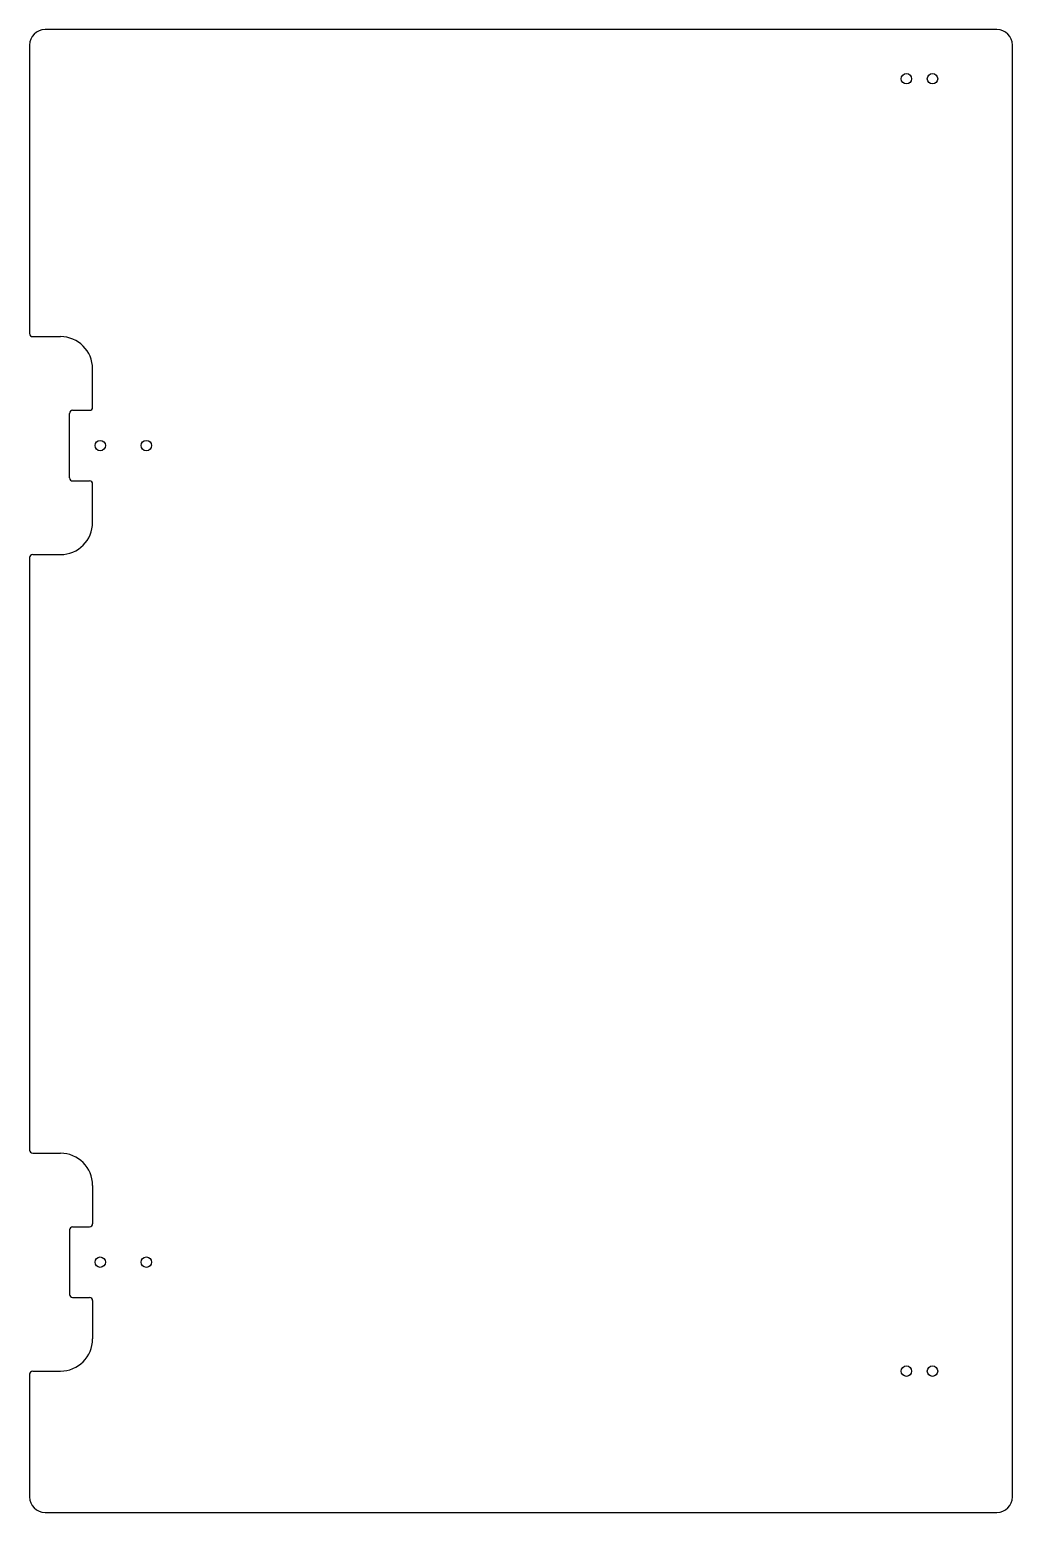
# Model space of a CAD drawing. Header units: millimetres. Extents: x -160 to 160, y -192 to 292.
import ezdxf

# ---------------------------------------------------------------- set-up
doc = ezdxf.new("R2010")
doc.units = ezdxf.units.MM

msp = doc.modelspace()

# ---------------------------------------------------------------- linework, layer by layer
at = {"color": 7, "linetype": 'Continuous', "lineweight": 25}
for p, q in [((155, 291.5), (-155, 291.5)), ((-160, 286.5), (-160, 192.5)), ((160, -186.5), (160, 286.5)), ((-159, 191.5), (-150, 191.5)), ((-139.5, 168.5), (-139.5, 181)), ((-147, 145.5), (-147, 166.5)), ((-146, 167.5), (-140.5, 167.5)), ((-146, 144.5), (-140.5, 144.5)), ((-139.5, 131), (-139.5, 143.5)), ((-160, 119.5), (-160, -73.5)), ((-159, 120.5), (-150, 120.5)), ((-159, -74.5), (-150, -74.5)), ((-139.5, -85), (-139.5, -97.5)), ((-147, -99.5), (-147, -120.5)), ((-146, -98.5), (-140.5, -98.5)), ((-146, -121.5), (-140.5, -121.5)), ((-139.5, -122.5), (-139.5, -135)), ((-160, -146.5), (-160, -186.5)), ((-159, -145.5), (-150, -145.5)), ((-155, -191.5), (155, -191.5))]:
    msp.add_line(p, q, dxfattribs=at)
for centre in [(125.5, 275.5), (134, 275.5), (-137, 156), (-122, 156), (-137, -110), (-122, -110), (125.5, -145.5), (134, -145.5)]:
    msp.add_circle(centre, 1.7, dxfattribs=at)
for centre, radius, start, end in [((-155, 286.5), 5, 90, 180), ((155, 286.5), 5, 0, 90), ((-159, 192.5), 1, 180, 270), ((-150, 181), 10.5, 0, 90), ((-146, 166.5), 1, 90, 180), ((-140.5, 168.5), 1, 270, 360), ((-146, 145.5), 1, 180, 270), ((-140.5, 143.5), 1, 0, 90), ((-150, 131), 10.5, 270, 0), ((-159, 119.5), 1, 90, 180), ((-159, -73.5), 1, 180, 270), ((-150, -85), 10.5, 0, 90), ((-146, -99.5), 1, 90, 180), ((-140.5, -97.5), 1, 270, 360), ((-146, -120.5), 1, 180, 270), ((-140.5, -122.5), 1, 0, 90), ((-150, -135), 10.5, 270, 0), ((-159, -146.5), 1, 90, 180), ((-155, -186.5), 5, 180, 270), ((155, -186.5), 5, 270, 0)]:
    msp.add_arc(centre, radius, start, end, dxfattribs=at)

doc.saveas('drawing.dxf')
